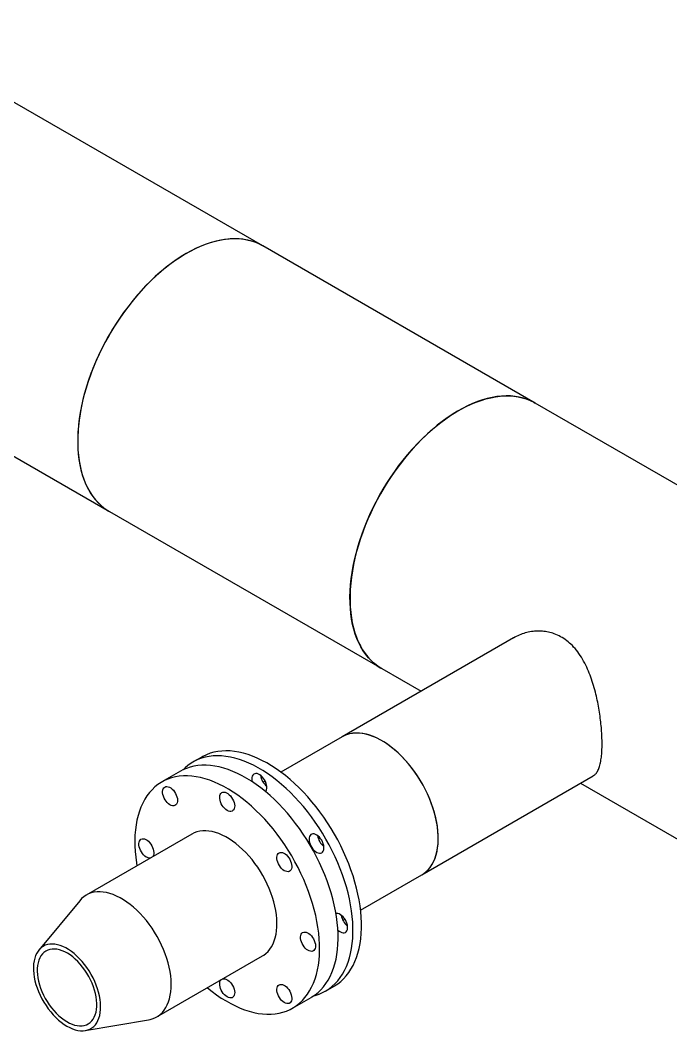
# Model space of a CAD drawing. Header units: inches. Extents: x -190 to 459, y -630 to 54.
# Drawn here: x 235.01 to 262.04, y -526.64 to -484.62 of the extents above; entities that cross this region are included whole.
import ezdxf

# ---------------------------------------------------------------- set-up
doc = ezdxf.new("R2010")
doc.units = ezdxf.units.IN
doc.header["$MEASUREMENT"] = 0

msp = doc.modelspace()

# ---------------------------------------------------------------- linework, layer by layer
at = {"color": 7, "linetype": 'Continuous', "lineweight": 25}
for p, q in [((245.092, -494.011), (228.829, -484.623)), ((256.406, -500.542), (245.092, -494.011)), ((230.711, -500.431), (238.718, -505.053)), ((272.669, -509.931), (256.406, -500.542)), ((238.718, -505.053), (250.031, -511.585)), ((255.502, -510.309), (248.381, -514.42)), ((250.031, -511.585), (251.662, -512.526)), ((248.381, -514.42), (245.839, -515.888)), ((242.549, -515.261), (242.196, -515.465)), ((241.665, -515.852), (240.894, -516.297)), ((245.188, -516.264), (245.104, -516.312)), ((251.693, -520.158), (258.814, -516.047)), ((258.288, -516.351), (266.295, -520.973)), ((242.147, -518.467), (237.756, -521.001)), ((249.151, -521.625), (251.693, -520.158)), ((237.481, -521.235), (235.782, -523.287)), ((248.416, -522.05), (248.5, -522.001)), ((240.68, -526.068), (245.071, -523.533)), ((247.695, -524.992), (248.049, -524.787)), ((246.324, -525.702), (247.095, -525.257)), ((237.714, -526.634), (240.341, -526.189))]:
    msp.add_line(p, q, dxfattribs=at)
at = {"color": 7, "linetype": 'Continuous', "lineweight": 25, "flags": 128}
for points in [[(245.092, -494.011), (245.079, -494.003), (244.926, -493.925), (244.767, -493.858), (244.602, -493.804), (244.431, -493.763), (244.255, -493.733), (244.073, -493.717), (243.887, -493.713), (243.696, -493.721), (243.502, -493.743), (243.304, -493.776), (243.103, -493.822), (242.9, -493.881), (242.694, -493.952), (242.487, -494.034), (242.278, -494.129), (242.069, -494.236), (241.859, -494.354), (241.649, -494.483), (241.44, -494.623), (241.232, -494.774), (241.026, -494.935), (240.821, -495.106), (240.618, -495.286), (240.419, -495.476), (240.222, -495.674), (240.03, -495.881), (239.841, -496.096), (239.657, -496.318), (239.477, -496.548), (239.303, -496.783), (239.135, -497.025), (238.972, -497.272), (238.816, -497.524), (238.667, -497.78), (238.525, -498.04), (238.389, -498.304), (238.262, -498.57), (238.142, -498.838), (238.031, -499.107), (237.928, -499.378), (237.834, -499.649), (237.748, -499.919), (237.671, -500.189), (237.604, -500.457), (237.546, -500.724), (237.497, -500.987), (237.458, -501.248), (237.428, -501.505), (237.409, -501.757), (237.399, -502.005), (237.398, -502.248), (237.408, -502.484), (237.427, -502.714), (237.456, -502.938), (237.494, -503.153), (237.542, -503.361), (237.6, -503.561), (237.667, -503.752), (237.743, -503.934), (237.828, -504.106), (237.922, -504.269), (238.024, -504.421), (238.135, -504.563), (238.254, -504.693), (238.381, -504.813), (238.516, -504.921), (238.658, -505.017), (238.718, -505.053)], [(245.092, -494.011), (244.96, -493.941), (244.803, -493.872), (244.639, -493.815), (244.469, -493.771), (244.294, -493.739), (244.113, -493.719), (243.928, -493.713), (243.739, -493.718), (243.545, -493.737), (243.348, -493.768), (243.148, -493.811), (242.945, -493.867), (242.739, -493.935), (242.532, -494.015), (242.324, -494.107), (242.115, -494.211), (241.905, -494.327)], [(241.905, -494.327), (241.695, -494.454), (241.486, -494.591), (241.278, -494.74), (241.071, -494.898), (240.865, -495.067), (240.663, -495.246), (240.462, -495.434), (240.265, -495.63), (240.072, -495.835), (239.882, -496.048), (239.697, -496.269), (239.516, -496.497), (239.341, -496.731), (239.171, -496.971), (239.007, -497.217), (238.85, -497.468), (238.699, -497.724), (238.555, -497.983), (238.418, -498.246), (238.289, -498.511), (238.168, -498.779), (238.055, -499.048), (237.95, -499.318), (237.853, -499.589), (237.766, -499.86), (237.687, -500.13), (237.618, -500.399), (237.558, -500.665), (237.507, -500.93), (237.466, -501.191), (237.434, -501.449), (237.412, -501.702), (237.4, -501.951), (237.398, -502.195), (237.405, -502.433), (237.422, -502.664), (237.449, -502.889), (237.485, -503.107), (237.531, -503.317), (237.587, -503.518), (237.651, -503.711), (237.725, -503.895), (237.809, -504.07), (237.901, -504.234), (238.001, -504.389), (238.11, -504.533), (238.228, -504.666), (238.353, -504.788), (238.486, -504.898), (238.626, -504.997), (238.718, -505.053)], [(250.031, -511.585), (250.013, -511.574), (249.869, -511.481), (249.732, -511.376), (249.603, -511.259), (249.482, -511.132), (249.368, -510.993), (249.263, -510.844), (249.167, -510.684), (249.08, -510.515), (249.001, -510.336), (248.932, -510.147), (248.871, -509.95), (248.821, -509.744), (248.779, -509.53), (248.748, -509.309), (248.726, -509.081), (248.714, -508.846), (248.711, -508.605), (248.719, -508.359), (248.736, -508.107), (248.762, -507.852), (248.799, -507.592), (248.845, -507.329), (248.9, -507.064), (248.965, -506.796), (249.039, -506.526), (249.122, -506.256), (249.214, -505.985), (249.315, -505.714), (249.424, -505.445), (249.541, -505.176), (249.667, -504.909), (249.8, -504.645), (249.94, -504.384), (250.087, -504.127), (250.242, -503.874), (250.402, -503.625), (250.569, -503.382), (250.742, -503.144), (250.92, -502.913), (251.102, -502.689), (251.29, -502.472), (251.482, -502.263), (251.677, -502.062), (251.876, -501.87), (252.077, -501.687), (252.282, -501.513), (252.488, -501.349), (252.695, -501.195), (252.904, -501.052), (253.114, -500.92), (253.324, -500.799), (253.533, -500.689), (253.742, -500.591), (253.95, -500.505), (254.156, -500.431), (254.36, -500.369), (254.562, -500.319), (254.76, -500.282), (254.956, -500.257), (255.148, -500.245), (255.335, -500.246), (255.518, -500.259), (255.696, -500.284), (255.868, -500.323), (256.035, -500.373), (256.196, -500.436), (256.35, -500.511), (256.406, -500.542)], [(256.406, -500.542), (256.392, -500.535), (256.24, -500.456), (256.081, -500.39), (255.916, -500.336), (255.745, -500.294), (255.568, -500.265), (255.387, -500.248), (255.201, -500.244), (255.01, -500.253), (254.816, -500.274), (254.618, -500.307), (254.417, -500.354), (254.214, -500.412), (254.008, -500.483), (253.801, -500.566), (253.592, -500.661), (253.383, -500.767), (253.173, -500.885), (252.963, -501.014), (252.754, -501.154), (252.546, -501.305), (252.339, -501.466), (252.135, -501.637), (251.932, -501.817), (251.733, -502.007), (251.536, -502.206), (251.343, -502.413), (251.155, -502.627), (250.97, -502.85), (250.791, -503.079), (250.617, -503.314), (250.449, -503.556), (250.286, -503.803), (250.13, -504.055), (249.981, -504.311), (249.838, -504.572), (249.703, -504.835), (249.576, -505.101), (249.456, -505.369), (249.345, -505.639), (249.242, -505.909), (249.147, -506.18), (249.062, -506.45), (248.985, -506.72), (248.918, -506.988), (248.859, -507.255), (248.811, -507.519), (248.772, -507.779), (248.742, -508.036), (248.722, -508.289), (248.712, -508.536), (248.712, -508.779), (248.721, -509.015), (248.741, -509.246), (248.77, -509.469), (248.808, -509.685), (248.856, -509.893), (248.914, -510.092), (248.981, -510.283), (249.057, -510.465), (249.142, -510.638), (249.236, -510.8), (249.338, -510.952), (249.449, -511.094), (249.568, -511.225), (249.695, -511.344), (249.83, -511.452), (249.972, -511.549), (250.031, -511.585)], [(252.17, -517.405), (252.103, -517.209), (252.028, -517.014), (251.944, -516.819), (251.852, -516.627), (251.752, -516.437), (251.645, -516.251), (251.531, -516.07), (251.412, -515.893), (251.286, -515.722), (251.155, -515.558), (251.02, -515.401), (250.88, -515.252), (250.737, -515.112), (250.59, -514.981), (250.442, -514.859), (250.292, -514.748), (250.141, -514.647), (249.989, -514.557), (249.837, -514.479), (249.687, -514.413), (249.538, -514.358), (249.391, -514.316), (249.246, -514.287), (249.105, -514.27), (248.968, -514.265), (248.835, -514.274), (248.708, -514.295), (248.586, -514.328), (248.47, -514.374), (248.381, -514.42)], [(251.693, -520.158), (251.784, -520.099), (251.881, -520.021), (251.971, -519.931), (252.052, -519.83), (252.125, -519.719), (252.19, -519.597), (252.245, -519.466), (252.291, -519.326), (252.327, -519.177), (252.354, -519.02), (252.371, -518.856), (252.379, -518.685), (252.376, -518.508), (252.364, -518.327), (252.342, -518.141), (252.31, -517.951), (252.269, -517.759), (252.218, -517.564), (252.159, -517.369), (252.09, -517.173), (252.013, -516.978), (251.927, -516.784), (251.834, -516.592), (251.733, -516.403), (251.625, -516.217), (251.51, -516.037), (251.389, -515.861), (251.262, -515.692), (251.13, -515.529), (250.994, -515.373), (250.854, -515.226), (250.71, -515.087), (250.563, -514.958), (250.414, -514.838), (250.264, -514.728), (250.113, -514.63), (249.961, -514.542), (249.81, -514.466), (249.659, -514.402), (249.51, -514.35), (249.364, -514.31), (249.22, -514.283), (249.079, -514.268), (248.943, -514.266), (248.811, -514.277), (248.685, -514.3), (248.564, -514.336), (248.449, -514.384), (248.381, -514.42)], [(248.049, -524.787), (248.066, -524.777), (248.2, -524.69), (248.327, -524.591), (248.445, -524.48), (248.556, -524.358), (248.659, -524.226), (248.753, -524.082), (248.839, -523.928), (248.915, -523.765), (248.982, -523.592), (249.041, -523.41), (249.089, -523.219), (249.128, -523.021), (249.158, -522.814), (249.177, -522.601), (249.187, -522.381), (249.187, -522.156), (249.177, -521.925), (249.158, -521.689), (249.128, -521.449), (249.089, -521.205), (249.041, -520.958), (248.982, -520.709), (248.915, -520.458), (248.839, -520.206), (248.753, -519.954), (248.659, -519.702), (248.556, -519.451), (248.445, -519.201), (248.327, -518.953), (248.2, -518.708), (248.066, -518.466), (247.926, -518.228), (247.778, -517.995), (247.624, -517.767), (247.465, -517.544), (247.3, -517.328), (247.13, -517.119), (246.955, -516.917), (246.776, -516.722), (246.594, -516.536), (246.408, -516.359), (246.219, -516.192), (246.028, -516.033), (245.835, -515.885), (245.641, -515.748), (245.446, -515.621), (245.25, -515.505), (245.055, -515.401), (244.86, -515.308), (244.667, -515.228), (244.475, -515.159), (244.285, -515.103), (244.097, -515.059), (243.913, -515.028), (243.732, -515.009), (243.555, -515.003), (243.383, -515.01), (243.215, -515.029), (243.053, -515.061), (242.896, -515.106), (242.746, -515.163), (242.601, -515.232), (242.549, -515.261)], [(247.095, -525.257), (247.129, -525.237), (247.261, -525.149), (247.386, -525.048), (247.503, -524.937), (247.612, -524.814), (247.713, -524.68), (247.805, -524.535), (247.889, -524.38), (247.963, -524.216), (248.028, -524.042), (248.084, -523.859), (248.131, -523.668), (248.167, -523.468), (248.195, -523.261), (248.212, -523.048), (248.219, -522.827), (248.217, -522.601), (248.204, -522.37), (248.182, -522.134), (248.15, -521.894), (248.109, -521.651), (248.058, -521.404), (247.997, -521.156), (247.927, -520.906), (247.848, -520.655), (247.76, -520.404), (247.664, -520.153), (247.559, -519.903), (247.446, -519.655), (247.325, -519.41), (247.196, -519.167), (247.06, -518.928), (246.918, -518.692), (246.768, -518.462), (246.613, -518.237), (246.452, -518.018), (246.286, -517.806), (246.114, -517.6), (245.939, -517.403), (245.759, -517.213), (245.576, -517.032), (245.389, -516.86), (245.2, -516.697), (245.009, -516.544), (244.817, -516.402), (244.623, -516.27), (244.429, -516.149), (244.234, -516.04), (244.04, -515.942), (243.847, -515.856), (243.655, -515.782), (243.465, -515.72), (243.277, -515.671), (243.092, -515.634), (242.911, -515.61), (242.733, -515.599), (242.559, -515.6), (242.39, -515.614), (242.227, -515.641), (242.068, -515.68), (241.916, -515.732), (241.77, -515.796), (241.665, -515.852)], [(247.206, -525.188), (247.271, -525.17), (247.425, -525.12), (247.572, -525.057), (247.713, -524.981), (247.847, -524.894), (247.973, -524.795), (248.092, -524.684), (248.203, -524.562), (248.305, -524.43), (248.4, -524.286), (248.485, -524.132), (248.562, -523.969), (248.629, -523.796), (248.687, -523.614), (248.736, -523.423), (248.775, -523.225), (248.804, -523.019), (248.824, -522.805), (248.833, -522.586), (248.833, -522.36), (248.824, -522.129), (248.804, -521.893), (248.775, -521.653), (248.736, -521.409), (248.687, -521.162), (248.629, -520.913), (248.562, -520.662), (248.485, -520.411), (248.4, -520.158), (248.305, -519.906), (248.203, -519.655), (248.092, -519.405), (247.973, -519.157), (247.847, -518.912), (247.713, -518.67), (247.572, -518.432), (247.425, -518.199), (247.271, -517.971), (247.111, -517.748), (246.946, -517.532), (246.776, -517.323), (246.601, -517.121), (246.423, -516.926), (246.24, -516.741), (246.054, -516.563), (245.865, -516.396), (245.674, -516.238), (245.481, -516.089), (245.287, -515.952), (245.092, -515.825), (244.897, -515.709), (244.701, -515.605), (244.507, -515.513), (244.313, -515.432), (244.121, -515.363), (243.931, -515.307), (243.744, -515.263), (243.559, -515.232), (243.379, -515.213), (243.202, -515.207), (243.029, -515.214), (242.862, -515.233), (242.699, -515.265), (242.543, -515.31), (242.392, -515.367), (242.248, -515.436), (242.111, -515.517), (241.98, -515.611), (241.858, -515.715), (241.781, -515.791)], [(245.203, -516.7), (245.226, -516.667), (245.246, -516.618), (245.255, -516.561), (245.255, -516.496), (245.246, -516.427), (245.226, -516.356), (245.197, -516.284), (245.161, -516.214), (245.117, -516.149), (245.068, -516.09), (245.015, -516.039), (244.96, -515.999), (244.904, -515.97), (244.849, -515.952), (244.798, -515.948), (244.752, -515.957), (244.711, -515.978), (244.679, -516.011), (244.654, -516.055), (244.639, -516.109), (244.634, -516.17), (244.634, -516.17)], [(242.784, -524.854), (242.789, -524.857), (242.98, -525.01), (243.172, -525.153), (243.366, -525.284), (243.56, -525.405), (243.755, -525.515), (243.949, -525.612), (244.142, -525.698), (244.334, -525.772), (244.524, -525.834), (244.712, -525.883), (244.897, -525.92), (245.078, -525.944), (245.256, -525.956), (245.43, -525.954), (245.599, -525.94), (245.762, -525.914), (245.921, -525.874), (246.073, -525.823), (246.219, -525.758), (246.358, -525.682), (246.49, -525.594), (246.615, -525.493), (246.732, -525.382), (246.841, -525.259), (246.942, -525.125), (247.035, -524.98), (247.118, -524.825), (247.192, -524.661), (247.258, -524.487), (247.314, -524.304), (247.36, -524.113), (247.397, -523.913), (247.424, -523.706), (247.441, -523.493), (247.448, -523.272), (247.446, -523.046), (247.433, -522.815), (247.411, -522.579), (247.379, -522.339), (247.338, -522.096), (247.287, -521.849), (247.226, -521.601), (247.156, -521.351), (247.077, -521.1), (246.989, -520.849), (246.893, -520.598), (246.788, -520.348), (246.675, -520.1), (246.554, -519.855), (246.425, -519.612), (246.289, -519.373), (246.147, -519.137), (245.998, -518.907), (245.842, -518.682), (245.681, -518.463), (245.515, -518.251), (245.343, -518.045), (245.168, -517.848), (244.988, -517.658), (244.805, -517.477), (244.618, -517.305), (244.43, -517.142), (244.238, -516.989), (244.046, -516.847), (243.852, -516.715), (243.658, -516.594), (243.463, -516.485), (243.269, -516.387), (243.076, -516.301), (242.884, -516.227), (242.694, -516.166), (242.506, -516.116), (242.321, -516.079), (242.14, -516.055), (241.962, -516.044), (241.788, -516.045), (241.62, -516.059), (241.456, -516.086), (241.297, -516.125), (241.145, -516.177), (240.999, -516.241), (240.86, -516.318), (240.728, -516.406), (240.603, -516.506), (240.486, -516.618), (240.377, -516.741), (240.276, -516.875), (240.184, -517.019), (240.1, -517.174), (240.026, -517.339), (239.96, -517.513), (239.905, -517.696), (239.858, -517.887), (239.821, -518.086), (239.794, -518.293), (239.777, -518.507), (239.77, -518.727), (239.772, -518.953), (239.785, -519.185), (239.807, -519.421), (239.839, -519.661), (239.859, -519.787)], [(244.634, -516.17), (244.639, -516.237), (244.649, -516.287)], [(241.521, -516.915), (241.538, -516.986), (241.545, -517.054), (241.542, -517.116), (241.529, -517.171), (241.506, -517.217), (241.475, -517.252), (241.436, -517.276), (241.391, -517.287), (241.34, -517.285), (241.286, -517.27), (241.231, -517.243), (241.175, -517.205), (241.121, -517.156), (241.071, -517.099), (241.027, -517.034), (240.989, -516.965), (240.958, -516.894), (240.937, -516.822), (240.925, -516.752), (240.923, -516.687), (240.932, -516.628), (240.949, -516.577), (240.976, -516.536), (241.012, -516.507), (241.054, -516.489), (241.102, -516.485), (241.155, -516.493), (241.21, -516.514), (241.265, -516.547), (241.32, -516.591), (241.372, -516.644), (241.42, -516.705), (241.461, -516.772), (241.496, -516.843), (241.521, -516.915)], [(243.896, -517.15), (243.913, -517.221), (243.92, -517.289), (243.917, -517.351), (243.904, -517.406), (243.881, -517.452), (243.85, -517.488), (243.811, -517.511), (243.766, -517.522), (243.715, -517.52), (243.661, -517.506), (243.606, -517.478), (243.55, -517.44), (243.496, -517.391), (243.446, -517.334), (243.402, -517.269), (243.364, -517.2), (243.333, -517.129), (243.312, -517.057), (243.3, -516.987), (243.298, -516.922), (243.307, -516.863), (243.324, -516.812), (243.351, -516.771), (243.387, -516.742), (243.429, -516.724), (243.477, -516.72), (243.53, -516.728), (243.585, -516.749), (243.64, -516.782), (243.695, -516.826), (243.747, -516.879), (243.795, -516.94), (243.836, -517.007), (243.871, -517.078), (243.896, -517.15)], [(251.693, -520.158), (251.765, -520.112), (251.864, -520.036), (251.955, -519.949), (252.038, -519.85), (252.113, -519.74), (252.179, -519.621), (252.235, -519.491), (252.283, -519.352), (252.321, -519.205), (252.35, -519.049), (252.369, -518.886), (252.378, -518.717), (252.377, -518.541), (252.367, -518.361), (252.347, -518.175), (252.317, -517.986), (252.277, -517.794), (252.228, -517.6), (252.17, -517.405)], [(245.071, -523.533), (245.127, -523.498), (245.221, -523.427), (245.306, -523.345), (245.384, -523.251), (245.453, -523.147), (245.513, -523.032), (245.564, -522.908), (245.606, -522.774), (245.638, -522.632), (245.661, -522.483), (245.674, -522.326), (245.677, -522.163), (245.67, -521.994), (245.654, -521.821), (245.627, -521.644), (245.591, -521.463), (245.546, -521.281), (245.491, -521.097), (245.428, -520.913), (245.356, -520.729), (245.275, -520.546), (245.186, -520.366), (245.09, -520.188), (244.987, -520.015), (244.878, -519.846), (244.762, -519.682), (244.641, -519.525), (244.514, -519.375), (244.384, -519.233), (244.25, -519.099), (244.113, -518.974), (243.973, -518.859), (243.832, -518.754), (243.689, -518.66), (243.547, -518.576), (243.404, -518.505), (243.263, -518.445), (243.123, -518.398), (242.985, -518.363), (242.851, -518.34), (242.72, -518.33), (242.593, -518.333), (242.471, -518.348), (242.355, -518.377), (242.244, -518.417), (242.147, -518.467)], [(247.009, -518.677), (247.014, -518.744), (247.029, -518.815), (247.054, -518.887), (247.086, -518.958), (247.127, -519.026), (247.173, -519.088), (247.224, -519.143), (247.279, -519.189), (247.335, -519.224), (247.39, -519.247), (247.443, -519.258), (247.492, -519.256), (247.536, -519.241), (247.572, -519.213), (247.601, -519.174), (247.621, -519.125), (247.63, -519.068), (247.63, -519.003), (247.621, -518.934), (247.601, -518.863), (247.572, -518.791), (247.536, -518.721), (247.492, -518.656), (247.443, -518.597), (247.39, -518.546), (247.335, -518.506), (247.279, -518.477), (247.224, -518.46), (247.173, -518.455), (247.127, -518.464), (247.086, -518.485), (247.054, -518.518), (247.029, -518.562), (247.014, -518.616), (247.009, -518.677)], [(240.429, -519.458), (240.407, -519.462), (240.356, -519.46), (240.302, -519.445), (240.247, -519.418), (240.191, -519.38), (240.138, -519.331), (240.088, -519.273), (240.043, -519.209), (240.005, -519.14), (239.975, -519.068), (239.953, -518.997), (239.942, -518.927), (239.94, -518.861), (239.948, -518.802), (239.966, -518.752), (239.993, -518.711), (240.028, -518.681), (240.07, -518.664), (240.118, -518.659), (240.171, -518.668), (240.226, -518.689), (240.282, -518.721), (240.336, -518.765), (240.388, -518.819), (240.436, -518.88), (240.478, -518.947), (240.512, -519.017), (240.538, -519.089), (240.538, -519.089)], [(240.538, -519.089), (240.554, -519.16), (240.561, -519.228), (240.558, -519.291), (240.545, -519.346), (240.523, -519.392), (240.505, -519.414)], [(246.271, -519.657), (246.288, -519.728), (246.295, -519.796), (246.292, -519.858), (246.279, -519.913), (246.256, -519.959), (246.225, -519.995), (246.186, -520.018), (246.141, -520.029), (246.09, -520.027), (246.036, -520.013), (245.981, -519.986), (245.925, -519.947), (245.871, -519.898), (245.821, -519.841), (245.777, -519.777), (245.739, -519.707), (245.708, -519.636), (245.687, -519.564), (245.675, -519.494), (245.673, -519.429), (245.682, -519.37), (245.699, -519.319), (245.726, -519.278), (245.762, -519.249), (245.804, -519.231), (245.852, -519.227), (245.905, -519.235), (245.96, -519.256), (246.015, -519.289), (246.07, -519.333), (246.122, -519.386), (246.17, -519.447), (246.211, -519.514), (246.246, -519.585), (246.271, -519.657)], [(240.341, -526.189), (240.415, -526.173), (240.528, -526.139), (240.636, -526.092), (240.736, -526.033), (240.829, -525.962), (240.915, -525.88), (240.993, -525.786), (241.062, -525.681), (241.122, -525.567), (241.173, -525.442), (241.215, -525.309), (241.247, -525.167), (241.27, -525.017), (241.283, -524.861), (241.286, -524.698), (241.279, -524.529), (241.263, -524.356), (241.236, -524.178), (241.2, -523.998), (241.155, -523.816), (241.1, -523.632), (241.037, -523.447), (240.965, -523.264), (240.884, -523.081), (240.795, -522.9), (240.699, -522.723), (240.596, -522.549), (240.487, -522.381), (240.371, -522.217), (240.25, -522.06), (240.123, -521.91), (239.993, -521.768), (239.859, -521.634), (239.722, -521.509), (239.582, -521.394), (239.441, -521.289), (239.298, -521.194), (239.156, -521.111), (239.013, -521.04), (238.872, -520.98), (238.732, -520.933), (238.594, -520.897), (238.46, -520.875), (238.329, -520.865), (238.202, -520.868), (238.08, -520.883), (237.964, -520.912), (237.853, -520.952), (237.749, -521.005), (237.652, -521.07), (237.563, -521.147), (237.481, -521.235)], [(248.21, -522.455), (248.263, -522.499), (248.318, -522.534), (248.374, -522.557), (248.427, -522.568), (248.476, -522.566), (248.519, -522.551), (248.556, -522.524), (248.585, -522.485), (248.604, -522.436), (248.614, -522.378), (248.614, -522.314), (248.604, -522.245), (248.585, -522.173), (248.556, -522.101), (248.519, -522.032), (248.476, -521.966), (248.427, -521.907), (248.374, -521.857), (248.318, -521.816), (248.263, -521.787), (248.208, -521.77), (248.157, -521.766), (248.13, -521.769)], [(247.255, -522.967), (247.272, -523.038), (247.279, -523.106), (247.276, -523.169), (247.263, -523.224), (247.24, -523.27), (247.209, -523.305), (247.17, -523.329), (247.124, -523.34), (247.074, -523.338), (247.02, -523.323), (246.964, -523.296), (246.909, -523.257), (246.855, -523.209), (246.805, -523.151), (246.76, -523.087), (246.722, -523.018), (246.692, -522.946), (246.671, -522.875), (246.659, -522.805), (246.657, -522.739), (246.665, -522.68), (246.683, -522.63), (246.71, -522.589), (246.745, -522.559), (246.788, -522.542), (246.836, -522.537), (246.888, -522.546), (246.943, -522.567), (246.999, -522.599), (247.054, -522.643), (247.106, -522.697), (247.153, -522.758), (247.195, -522.825), (247.229, -522.895), (247.255, -522.967)], [(235.664, -524.713), (235.714, -524.864), (235.772, -525.015), (235.838, -525.165), (235.912, -525.312), (235.994, -525.456), (236.082, -525.596), (236.176, -525.73), (236.276, -525.858), (236.38, -525.979), (236.489, -526.093), (236.601, -526.197), (236.715, -526.292), (236.831, -526.376), (236.948, -526.45), (237.065, -526.513), (237.181, -526.563), (237.296, -526.602), (237.408, -526.629), (237.517, -526.642), (237.622, -526.644), (237.722, -526.632), (237.817, -526.608), (237.906, -526.572), (237.989, -526.523), (238.064, -526.463), (238.131, -526.391), (238.19, -526.309), (238.24, -526.216), (238.282, -526.113), (238.314, -526.002), (238.336, -525.882), (238.349, -525.755), (238.352, -525.622), (238.346, -525.483), (238.329, -525.34), (238.303, -525.193), (238.267, -525.044), (238.223, -524.893), (238.169, -524.742), (238.107, -524.592), (238.036, -524.443), (237.959, -524.297), (237.874, -524.155), (237.782, -524.018), (237.685, -523.887), (237.583, -523.762), (237.476, -523.645), (237.366, -523.536), (237.253, -523.436), (237.138, -523.347), (237.021, -523.267), (236.904, -523.199), (236.787, -523.142), (236.672, -523.098), (236.558, -523.065), (236.448, -523.045), (236.341, -523.037), (236.238, -523.042), (236.14, -523.06), (236.048, -523.09), (235.962, -523.133), (235.883, -523.187), (235.812, -523.253), (235.749, -523.331), (235.694, -523.418), (235.648, -523.516), (235.612, -523.623), (235.584, -523.739), (235.567, -523.862), (235.559, -523.992), (235.56, -524.129), (235.572, -524.27), (235.593, -524.415), (235.624, -524.563), (235.664, -524.713)], [(235.812, -524.728), (235.859, -524.871), (235.915, -525.014), (235.979, -525.156), (236.051, -525.295), (236.131, -525.43), (236.217, -525.561), (236.309, -525.686), (236.406, -525.804), (236.508, -525.915), (236.613, -526.016), (236.721, -526.109), (236.831, -526.191), (236.941, -526.262), (237.052, -526.322), (237.163, -526.369), (237.271, -526.405), (237.377, -526.428), (237.48, -526.438), (237.578, -526.435), (237.671, -526.42), (237.759, -526.391), (237.84, -526.351), (237.914, -526.298), (237.98, -526.233), (238.038, -526.157), (238.088, -526.071), (238.128, -525.975), (238.159, -525.869), (238.18, -525.755), (238.191, -525.634), (238.192, -525.507), (238.183, -525.374), (238.165, -525.237), (238.136, -525.096), (238.099, -524.954), (238.051, -524.811), (237.996, -524.668), (237.931, -524.526), (237.859, -524.387), (237.78, -524.251), (237.694, -524.121), (237.602, -523.996), (237.505, -523.878), (237.403, -523.767), (237.298, -523.666), (237.19, -523.573), (237.08, -523.491), (236.969, -523.42), (236.858, -523.36), (236.748, -523.313), (236.639, -523.277), (236.534, -523.254), (236.431, -523.244), (236.333, -523.247), (236.239, -523.262), (236.152, -523.29), (236.071, -523.331), (235.997, -523.384), (235.93, -523.449), (235.872, -523.525), (235.823, -523.611), (235.783, -523.707), (235.752, -523.813), (235.731, -523.926), (235.72, -524.048), (235.719, -524.175), (235.727, -524.308), (235.746, -524.445), (235.774, -524.585), (235.812, -524.728)], [(243.896, -524.907), (243.913, -524.978), (243.92, -525.046), (243.917, -525.108), (243.904, -525.163), (243.881, -525.209), (243.85, -525.245), (243.811, -525.268), (243.766, -525.279), (243.715, -525.277), (243.661, -525.263), (243.606, -525.236), (243.55, -525.197), (243.496, -525.148), (243.446, -525.091), (243.402, -525.027), (243.364, -524.958), (243.333, -524.886), (243.312, -524.814), (243.3, -524.744), (243.298, -524.679), (243.307, -524.62), (243.324, -524.569), (243.351, -524.528), (243.356, -524.523)], [(243.428, -524.482), (243.429, -524.481), (243.477, -524.477), (243.53, -524.485), (243.585, -524.506), (243.64, -524.539), (243.695, -524.583), (243.747, -524.636), (243.795, -524.697), (243.836, -524.764), (243.871, -524.835), (243.896, -524.907)], [(246.271, -525.142), (246.288, -525.213), (246.295, -525.281), (246.292, -525.343), (246.279, -525.398), (246.256, -525.444), (246.225, -525.48), (246.186, -525.503), (246.141, -525.514), (246.09, -525.512), (246.036, -525.498), (245.981, -525.471), (245.925, -525.432), (245.871, -525.383), (245.821, -525.326), (245.777, -525.262), (245.739, -525.193), (245.708, -525.121), (245.687, -525.049), (245.675, -524.979), (245.673, -524.914), (245.682, -524.855), (245.699, -524.804), (245.726, -524.763), (245.762, -524.734), (245.804, -524.716), (245.852, -524.712), (245.905, -524.72), (245.96, -524.741), (246.015, -524.774), (246.07, -524.818), (246.122, -524.871), (246.17, -524.932), (246.211, -524.999), (246.246, -525.07), (246.271, -525.142)]]:
    msp.add_lwpolyline(points, dxfattribs=at)
at = {"color": 7, "linetype": 'Continuous', "lineweight": 25}
for centre in [(245.686, -515.922), (248.061, -518.429), (249.045, -521.74)]:
    msp.add_arc(centre, 0.702, 188.0739, 231.9208, dxfattribs=at)
msp.add_open_spline([(258.812, -516.043), (258.827, -516.035), (258.879, -516.01), (258.953, -515.928), (259.033, -515.792), (259.097, -515.609), (259.142, -515.391), (259.171, -515.141), (259.185, -514.867), (259.186, -514.575), (259.173, -514.27), (259.15, -513.961), (259.114, -513.641), (259.067, -513.312), (259.007, -512.979), (258.931, -512.636), (258.837, -512.287), (258.723, -511.938), (258.586, -511.595), (258.423, -511.264), (258.229, -510.954), (258.015, -510.686), (257.78, -510.464), (257.531, -510.287), (257.275, -510.158), (257.018, -510.075), (256.767, -510.03), (256.509, -510.018), (256.249, -510.041), (255.991, -510.098), (255.738, -510.183), (255.582, -510.268), (255.503, -510.311)], degree=3, knots=[0, 0, 0, 0, 0.013888, 0.048988, 0.0867, 0.124542, 0.162226, 0.197046, 0.231996, 0.266806, 0.298348, 0.329992, 0.361544, 0.393498, 0.425544, 0.457512, 0.492687, 0.527961, 0.563137, 0.600871, 0.638733, 0.676431, 0.71107, 0.745847, 0.780476, 0.810852, 0.841325, 0.871717, 0.903493, 0.935353, 0.967142, 1, 1, 1, 1], dxfattribs=at)

doc.saveas('drawing.dxf')
